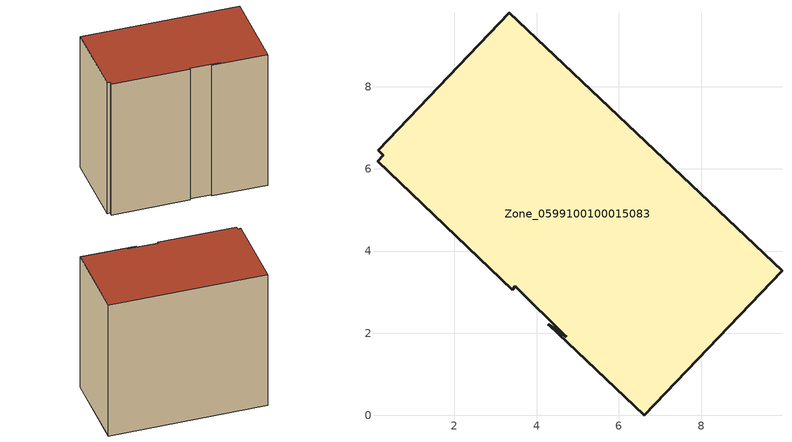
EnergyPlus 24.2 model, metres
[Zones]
Zone_0599100100015083
 floor ground (C_G): 4.72,1.91 3.48,3.14 3.4,3.06 0.13,6.19 0.27,6.33 0.14,6.46 3.33,9.8 9.97,3.52 6.62,0 4.29,2.22 z0
 wall outside (C_F): 6.62,0 9.97,3.52 3.33,9.8 0.14,6.46 0.27,6.33 0.13,6.19 3.4,3.06 3.48,3.14 4.72,1.91 4.29,2.22 6.62,0 z0:8.65
 roof outside (C_R): 3.48,3.14 4.72,1.91 4.29,2.22 6.62,0 9.97,3.52 3.33,9.8 0.14,6.46 0.27,6.33 0.13,6.19 3.4,3.06 z8.65
[BUILDING]
Pand.0599100100015083: North Axis=0; Terrain=City; Loads Convergence Tolerance Value=0.04; Temperature Convergence Tolerance Value=0.4; Solar Distribution=FullExterior; Maximum Number of Warmup Days=25; Minimum Number of Warmup Days=1
[Site:Location]
Rotterdam.The.Hague.AP_ZH_NLD Design_Conditions: Latitude=51.96; Longitude=4.45; Time Zone=1; Elevation=-4.5
[SITE:GROUNDTEMPERATURE:BUILDINGSURFACE]
18, 18, 18, 18, 18, 18, 18, 18, 18, 18, 18, 18
[MATERIAL] Thermal Absorptance=0.9; Solar Absorptance=0.7; Visible Absorptance=0.7
Name | Roughness | Thickness | Conductivity | Density | Specific Heat
G.TC.2015-2018 | MediumSmooth | 0.15 | 0.0428571 | 540 | 1210
F.TC.2015-2018 | Rough | 0.3 | 0.0666667 | 1920 | 840
R.TC.2015-2018 | MediumRough | 0.2 | 0.0333333 | 1500 | 1000
[CONSTRUCTION]
C_G: G.TC.2015-2018
C_F: F.TC.2015-2018
C_R: R.TC.2015-2018
[ZONE]
Zone_0599100100015083: Type=1; Multiplier=1; Ceiling Height=Autocalculate; Volume=Autocalculate; Floor Area=autocalculate; Part of Total Floor Area=Yes
[ZONEINFILTRATION:DESIGNFLOWRATE]
Infil_Zone_0599100100015083: Zone or ZoneList or Space or SpaceList=Zone_0599100100015083; Schedule=AlwaysOn; Design Flow Rate Calculation Method=Flow/Area; Flow Rate per Floor Area=0.0015; Constant Term Coefficient=1; Temperature Term Coefficient=0; Velocity Term Coefficient=0; Velocity Squared Term Coefficient=0
[HVACTEMPLATE:ZONE:IDEALLOADSAIRSYSTEM]
Zone_0599100100015083: Maximum Heating Supply Air Temperature=50; Minimum Cooling Supply Air Temperature=13; Maximum Heating Supply Air Humidity Ratio=0.0156; Minimum Cooling Supply Air Humidity Ratio=0.0077; Heating Limit=NoLimit; Cooling Limit=NoLimit; Dehumidification Control Type=ConstantSensibleHeatRatio; Cooling Sensible Heat Ratio=0.7; Dehumidification Setpoint=60; Humidification Control Type=None; Humidification Setpoint=30; Outdoor Air Method=None; Outdoor Air Flow Rate per Person=0.00944; Outdoor Air Flow Rate per Zone Floor Area=0; Outdoor Air Flow Rate per Zone=0; Demand Controlled Ventilation Type=None; Outdoor Air Economizer Type=NoEconomizer; Heat Recovery Type=None; Sensible Heat Recovery Effectiveness=0.7; Latent Heat Recovery Effectiveness=0.65
[ZONECONTROL:THERMOSTAT]
ThermostatControl_Zone_0599100100015083: Zone or ZoneList=Zone_0599100100015083; Control Type Schedule=DualSetpointControlType; Control 1=Thermostat_Zone_0599100100015083; Temperature Difference Between Cutout And Setpoint=0
[THERMOSTATSETPOINT:DUALSETPOINT]
Thermostat_Zone_0599100100015083: Heating Setpoint Temperature Schedule=HeatingSetpoint_Zone_0599100100015083; Cooling Setpoint Temperature Schedule=CoolingSetpoint_Zone_0599100100015083
[SCHEDULE:COMPACT]
HeatingSetpoint_Zone_0599100100015083: Through: 12/31, For: AllDays, Until: 24:00, 21
CoolingSetpoint_Zone_0599100100015083: Through: 12/31, For: AllDays, Until: 24:00, 24
DualSetpointControlType: Through: 12/31, For: AllDays, Until: 24:00, 4
AlwaysOn: Through: 12/31, For: AllDays, Until: 24:00, 1
